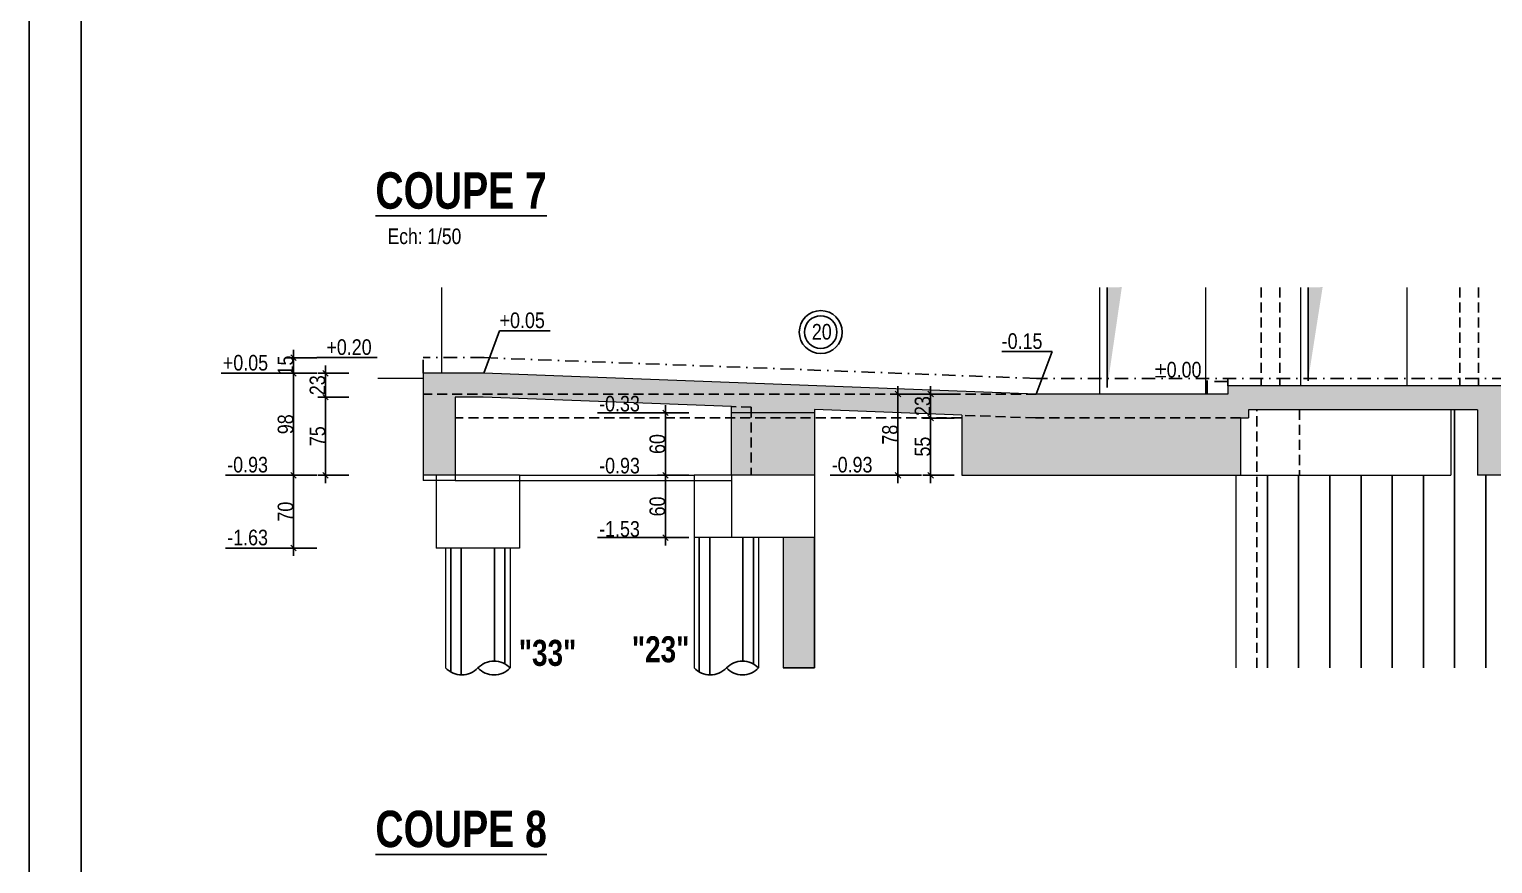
# Model space of a CAD drawing. Header units: centimetres. Extents: x 0 to 23018, y -29024 to -24812.
# Drawn here: x 16027 to 17434, y -26417 to -25615 of the extents above; entities that cross this region are included whole.
import ezdxf
from ezdxf.enums import TextEntityAlignment as Align

# ---------------------------------------------------------------- set-up
doc = ezdxf.new("R2010")
doc.units = ezdxf.units.CM
doc.header["$LTSCALE"] = 25.4
doc.header["$PDMODE"] = 1
doc.header["$PDSIZE"] = -2
doc.linetypes.add('CACHEX2', pattern=[19.05, 12.7, -6.35])
doc.linetypes.add('TIRETPTX2', pattern=[50.8, 25.4, -12.7, 0, -12.7])
for name, color, linetype in [('01_cote_gen', 4, 'Continuous'), ('01_linteaux', 2, 'Continuous'), ('01_murs_sup', 2, 'CACHEX2'), ('01_poch_BN', 9, 'Continuous'), ('01_poch_murs', 253, 'Continuous'), ('01_texte', 230, 'Continuous'), ('AA_COTES', 2, 'Continuous')]:
    doc.layers.add(name, color=color, linetype=linetype)
doc.layers.add('01_murs_coup', color=5, linetype='Continuous', lineweight=60)
doc.layers.add('01_PIEUX', color=5, linetype='Continuous', lineweight=60)
doc.styles.add('ARIAL NA', font='ARIALN.TTF')
doc.styles.add('impact', font='impact.ttf')
doc.styles.add('MATTE_TXT', font='arial.ttf')
doc.styles.add('STYLE2', font='ARIALN.TTF')
doc.dimstyles.new('JB50', dxfattribs={"dimscale": 0.1, "dimtxt": 150, "dimasz": 15, "dimexe": 0.1, "dimexo": 0.1, "dimgap": 0.09, "dimtad": 1, "dimdec": 1, "dimdsep": 46, "dimtxsty": 'STYLE2', "dimblk1": 'BOND_G', "dimblk2": 'BOND_D', "dimsah": 1, "dimcen": 1.5, "dimdle": 0.01, "dimse1": 1, "dimse2": 1, "dimclrd": 4, "dimclre": 2, "dimclrt": 6, "dimazin": 2, "dimtfac": 2.333333, "dimtdec": 1, "dimtix": 1, "dimtmove": 2, "dimatfit": 3, "dimldrblk": 'BOND_G', "dimfxl": 1, "dimtolj": 1, "dimtzin": 0, "dimarcsym": 0})

# ---------------------------------------------------------------- blocks, each defined once
blk = doc.blocks.new('BOND_G')
at = {"layer": 'AA_COTES', "color": 0}
for p, q in [((0, -5), (0, 15)), ((5, 0), (-5, 0)), ((1.77, 1.77), (-1.77, -1.77))]:
    blk.add_line(p, q, dxfattribs=at)
blk = doc.blocks.new('BOND_D')
at = {"layer": 'AA_COTES', "color": 0}
for p, q in [((5, 0), (-5, 0)), ((-1.77, -1.77), (1.77, 1.77)), ((0, 5), (0, -15))]:
    blk.add_line(p, q, dxfattribs=at)
blk = doc.blocks.new('*D113')
at = {"layer": '01_cote_gen', "color": 4, "lineweight": -2, "transparency": 16777216}
blk.add_line((16312.1, -26041.7), (16312.1, -25969.7), dxfattribs=at)
at = {"layer": 'Defpoints', "color": 0, "transparency": 16777216}
for p in [(16312.1, -25968.2), (16329.2, -25968.2), (16329.2, -26043.2)]:
    blk.add_point(p, dxfattribs=at)
at = {"layer": '01_cote_gen', "color": 4, "lineweight": -2, "transparency": 16777216, "xscale": 1.5, "yscale": 1.5, "zscale": 1.5}
for name, p, rotation in [('BOND_D', (16312.1, -25968.2), 90), ('BOND_G', (16312.1, -26043.2), 270)]:
    blk.add_blockref(name, p, dxfattribs=dict(at, rotation=rotation))
at = {"layer": '01_cote_gen', "color": 6, "transparency": 16777216, "insert": (16304.5, -26005.7), "char_height": 15, "attachment_point": 5, "rotation": 90, "style": 'STYLE2'}
blk.add_mtext('\\A1;75', dxfattribs=at)
blk = doc.blocks.new('*D114')
at = {"layer": '01_cote_gen', "color": 4, "lineweight": -2, "transparency": 16777216}
blk.add_line((16312.1, -25966.7), (16312.1, -25946.7), dxfattribs=at)
at = {"layer": 'Defpoints', "color": 0, "transparency": 16777216}
for p in [(16312.1, -25945.2), (16329.2, -25945.2), (16334.6, -25968.2)]:
    blk.add_point(p, dxfattribs=at)
at = {"layer": '01_cote_gen', "color": 4, "lineweight": -2, "transparency": 16777216, "xscale": 1.5, "yscale": 1.5, "zscale": 1.5}
for name, p, rotation in [('BOND_D', (16312.1, -25945.2), 90), ('BOND_G', (16312.1, -25968.2), 270)]:
    blk.add_blockref(name, p, dxfattribs=dict(at, rotation=rotation))
at = {"layer": '01_cote_gen', "color": 6, "transparency": 16777216, "insert": (16304.4, -25956.7), "char_height": 15, "attachment_point": 5, "rotation": 90, "style": 'STYLE2'}
blk.add_mtext('\\A1;23', dxfattribs=at)
blk = doc.blocks.new('*D115')
at = {"layer": '01_cote_gen', "color": 4, "lineweight": -2, "transparency": 16777216}
blk.add_line((16281.3, -26041.7), (16281.3, -25946.7), dxfattribs=at)
at = {"layer": 'Defpoints', "color": 0, "transparency": 16777216}
for p in [(16281.3, -25945.2), (16326.4, -25945.2), (16326.4, -26043.2)]:
    blk.add_point(p, dxfattribs=at)
at = {"layer": '01_cote_gen', "color": 4, "lineweight": -2, "transparency": 16777216, "xscale": 1.5, "yscale": 1.5, "zscale": 1.5}
for name, p, rotation in [('BOND_D', (16281.3, -25945.2), 90), ('BOND_G', (16281.3, -26043.2), 270)]:
    blk.add_blockref(name, p, dxfattribs=dict(at, rotation=rotation))
at = {"layer": '01_cote_gen', "color": 6, "transparency": 16777216, "insert": (16273.7, -25994.2), "char_height": 15, "attachment_point": 5, "rotation": 90, "style": 'STYLE2'}
blk.add_mtext('\\A1;98', dxfattribs=at)
blk = doc.blocks.new('*D116')
at = {"layer": '01_cote_gen', "color": 4, "lineweight": -2, "transparency": 16777216}
for p, q in [((16281.3, -25928.7), (16281.3, -25927.2)), ((16281.3, -25930.2), (16281.3, -25945.2)), ((16281.3, -25946.7), (16281.3, -25948.2))]:
    blk.add_line(p, q, dxfattribs=at)
at = {"layer": 'Defpoints', "color": 0, "transparency": 16777216}
for p in [(16329.2, -25930.2), (16281.3, -25945.2), (16334.6, -25945.2)]:
    blk.add_point(p, dxfattribs=at)
at = {"layer": '01_cote_gen', "color": 4, "lineweight": -2, "transparency": 16777216, "xscale": 1.5, "yscale": 1.5, "zscale": 1.5}
for name, p, rotation in [('BOND_G', (16281.3, -25930.2), 270), ('BOND_D', (16281.3, -25945.2), 90)]:
    blk.add_blockref(name, p, dxfattribs=dict(at, rotation=rotation))
at = {"layer": '01_cote_gen', "color": 6, "transparency": 16777216, "insert": (16273.7, -25937.7), "char_height": 15, "attachment_point": 5, "rotation": 90, "style": 'STYLE2'}
blk.add_mtext('\\A1;15', dxfattribs=at)
blk = doc.blocks.new('*D117')
at = {"layer": '01_cote_gen', "color": 4, "lineweight": -2, "transparency": 16777216}
blk.add_line((16281.3, -26111.7), (16281.3, -26044.7), dxfattribs=at)
at = {"layer": 'Defpoints', "color": 0, "transparency": 16777216}
for p in [(16281.3, -26043.2), (16463.9, -26043.2), (16310.4, -26113.2)]:
    blk.add_point(p, dxfattribs=at)
at = {"layer": '01_cote_gen', "color": 4, "lineweight": -2, "transparency": 16777216, "xscale": 1.5, "yscale": 1.5, "zscale": 1.5}
for name, p, rotation in [('BOND_D', (16281.3, -26043.2), 90), ('BOND_G', (16281.3, -26113.2), 270)]:
    blk.add_blockref(name, p, dxfattribs=dict(at, rotation=rotation))
at = {"layer": '01_cote_gen', "color": 6, "transparency": 16777216, "insert": (16273.7, -26078.2), "char_height": 15, "attachment_point": 5, "rotation": 90, "style": 'STYLE2'}
blk.add_mtext('\\A1;70', dxfattribs=at)
blk = doc.blocks.new('*D118')
at = {"layer": '01_cote_gen', "color": 4, "lineweight": -2, "transparency": 16777216}
blk.add_line((16862.3, -26041.7), (16862.3, -25966.7), dxfattribs=at)
at = {"layer": 'Defpoints', "color": 0, "transparency": 16777216}
for p in [(16862.3, -25965.2), (17024.7, -25965.2), (17024.7, -26043.2)]:
    blk.add_point(p, dxfattribs=at)
at = {"layer": '01_cote_gen', "color": 4, "lineweight": -2, "transparency": 16777216, "xscale": 1.5, "yscale": 1.5, "zscale": 1.5}
for name, p, rotation in [('BOND_D', (16862.3, -25965.2), 90), ('BOND_G', (16862.3, -26043.2), 270)]:
    blk.add_blockref(name, p, dxfattribs=dict(at, rotation=rotation))
at = {"layer": '01_cote_gen', "color": 6, "transparency": 16777216, "insert": (16854.7, -26004.2), "char_height": 15, "attachment_point": 5, "rotation": 90, "style": 'STYLE2'}
blk.add_mtext('\\A1;78', dxfattribs=at)
blk = doc.blocks.new('*D141')
at = {"layer": '01_cote_gen', "color": 4, "lineweight": -2, "transparency": 16777216}
blk.add_line((16893.7, -26041.7), (16893.7, -25989.7), dxfattribs=at)
at = {"layer": 'Defpoints', "color": 0, "transparency": 16777216}
for p in [(16893.7, -25988.2), (16923.6, -25988.2), (16972.7, -26043.2)]:
    blk.add_point(p, dxfattribs=at)
at = {"layer": '01_cote_gen', "color": 4, "lineweight": -2, "transparency": 16777216, "xscale": 1.5, "yscale": 1.5, "zscale": 1.5}
for name, p, rotation in [('BOND_D', (16893.7, -25988.2), 90), ('BOND_G', (16893.7, -26043.2), 270)]:
    blk.add_blockref(name, p, dxfattribs=dict(at, rotation=rotation))
at = {"layer": '01_cote_gen', "color": 6, "transparency": 16777216, "insert": (16886, -26015.7), "char_height": 15, "attachment_point": 5, "rotation": 90, "style": 'STYLE2'}
blk.add_mtext('\\A1;55', dxfattribs=at)
blk = doc.blocks.new('*D142')
at = {"layer": '01_cote_gen', "color": 4, "lineweight": -2, "transparency": 16777216}
blk.add_line((16893.7, -25986.7), (16893.7, -25966.7), dxfattribs=at)
at = {"layer": 'Defpoints', "color": 0, "transparency": 16777216}
for p in [(16893.7, -25965.2), (16907.2, -25965.2), (16907.2, -25988.2)]:
    blk.add_point(p, dxfattribs=at)
at = {"layer": '01_cote_gen', "color": 4, "lineweight": -2, "transparency": 16777216, "xscale": 1.5, "yscale": 1.5, "zscale": 1.5}
for name, p, rotation in [('BOND_D', (16893.7, -25965.2), 90), ('BOND_G', (16893.7, -25988.2), 270)]:
    blk.add_blockref(name, p, dxfattribs=dict(at, rotation=rotation))
at = {"layer": '01_cote_gen', "color": 6, "transparency": 16777216, "insert": (16886, -25976.7), "char_height": 15, "attachment_point": 5, "rotation": 90, "style": 'STYLE2'}
blk.add_mtext('\\A1;23', dxfattribs=at)
blk = doc.blocks.new('*D147')
at = {"layer": '01_cote_gen', "color": 4, "lineweight": -2, "transparency": 16777216}
blk.add_line((16638.8, -26041.7), (16638.8, -25984.7), dxfattribs=at)
at = {"layer": 'Defpoints', "color": 0, "transparency": 16777216}
for p in [(16638.8, -25983.2), (16758.9, -25983.2), (16782.2, -26043.2)]:
    blk.add_point(p, dxfattribs=at)
at = {"layer": '01_cote_gen', "color": 4, "lineweight": -2, "transparency": 16777216, "xscale": 1.5, "yscale": 1.5, "zscale": 1.5}
for name, p, rotation in [('BOND_D', (16638.8, -25983.2), 90), ('BOND_G', (16638.8, -26043.2), 270)]:
    blk.add_blockref(name, p, dxfattribs=dict(at, rotation=rotation))
at = {"layer": '01_cote_gen', "color": 6, "transparency": 16777216, "insert": (16631.1, -26013.2), "char_height": 15, "attachment_point": 5, "rotation": 90, "style": 'STYLE2'}
blk.add_mtext('\\A1;60', dxfattribs=at)
blk = doc.blocks.new('*D148')
at = {"layer": '01_cote_gen', "color": 4, "lineweight": -2, "transparency": 16777216}
blk.add_line((16638.8, -26101.7), (16638.8, -26044.7), dxfattribs=at)
at = {"layer": 'Defpoints', "color": 0, "transparency": 16777216}
for p in [(16638.8, -26043.2), (16721.2, -26043.2), (16709.9, -26103.2)]:
    blk.add_point(p, dxfattribs=at)
at = {"layer": '01_cote_gen', "color": 4, "lineweight": -2, "transparency": 16777216, "xscale": 1.5, "yscale": 1.5, "zscale": 1.5}
for name, p, rotation in [('BOND_D', (16638.8, -26043.2), 90), ('BOND_G', (16638.8, -26103.2), 270)]:
    blk.add_blockref(name, p, dxfattribs=dict(at, rotation=rotation))
at = {"layer": '01_cote_gen', "color": 6, "transparency": 16777216, "insert": (16631.1, -26073.2), "char_height": 15, "attachment_point": 5, "rotation": 90, "style": 'STYLE2'}
blk.add_mtext('\\A1;60', dxfattribs=at)

msp = doc.modelspace()

# ---------------------------------------------------------------- hatches: boundary and pattern name
at = {"layer": '01_poch_BN'}
h = msp.add_hatch(color=256, dxfattribs=at)
h.dxf.hatch_style = 1
h.paths.add_polyline_path([(17967.05, -25980.17), (18232.65, -25980.17), (18232.65, -26414.37), (18262.98, -26414.37), (18262.98, -25980.17), (18557.49, -25980.17), (18557.49, -25957.17), (17179.37, -25957.17), (17179.37, -25965.17), (16995.09, -25965.17), (16464.09, -25945.17), (16405.83, -25945.17), (16405.83, -26043.17), (16436.82, -26043.17), (16436.82, -25968.17), (16463.66, -25968.17), (16702.16, -25977.15), (16702.16, -25983.17), (16782.16, -25983.17), (16782.16, -25980.16), (16923.55, -25985.49), (16923.55, -26043.17), (17191.62, -26043.17), (17191.62, -25988.17), (17199.37, -25988.17), (17199.37, -25980.17), (17419.43, -25980.17), (17419.43, -26043.17), (17489.43, -26043.17), (17489.43, -25980.17), (17588.46, -25980.17), (17588.46, -26043.17), (17661, -26043.17), (17661, -25980.17), (17867.29, -25980.17), (17867.29, -26043.17), (17967.05, -26043.17)])
h.paths.add_polyline_path([(16782.16, -25983.17), (16702.16, -25983.17), (16702.16, -26043.17), (16782.16, -26043.17)], flags=17)
h.paths.add_polyline_path([(16782.16, -26103.17), (16751.82, -26103.17), (16751.82, -26228.48), (16782.16, -26228.48)], flags=17)

# ---------------------------------------------------------------- linework, layer by layer
at = {"layer": '01_cote_gen'}
for p, q in [((16027.31, -29024.36), (16027.31, -24812.4)), ((16782.16, -26103.17), (16782.16, -26228.48))]:
    msp.add_line(p, q, dxfattribs=at)
at = {"layer": '01_linteaux', "linetype": 'TIRETPTX2', "ltscale": 0.02}
for p, q in [((16464.37, -25930.17), (16405.83, -25930.17)), ((16405.83, -25945.17), (16405.83, -25930.17)), ((16995.37, -25950.17), (16464.37, -25930.17)), ((18534.49, -25950.17), (16995.37, -25950.17)), ((17159.37, -25965.17), (17159.37, -25950.17)), ((17179.37, -25953.17), (17159.37, -25953.17)), ((17179.37, -25957.17), (17179.37, -25950.17))]:
    msp.add_line(p, q, dxfattribs=at)
at = {"layer": '01_linteaux'}
for centre, start, end in [((16443.03, -26213.41), 224.19387, 315.80613), ((16474.03, -26243.55), 44.19387, 135.80613), ((16474.03, -26213.41), 224.19387, 315.80613), ((16681.85, -26213.41), 224.19387, 315.80613), ((16712.85, -26243.55), 44.19387, 135.80613), ((16712.85, -26213.41), 224.19387, 315.80613)]:
    msp.add_arc(centre, 21.62, start, end, dxfattribs=at)
at = {"layer": '01_murs_coup', "linetype": 'Continuous', "lineweight": 5}
for p, q in [((16405.83, -25950.17), (16362.23, -25950.17)), ((16464.09, -25945.17), (16405.83, -25945.17)), ((16405.83, -25945.17), (16405.83, -26048.17)), ((16995.09, -25965.17), (16464.09, -25945.17)), ((17179.37, -25965.17), (16995.09, -25965.17)), ((18557.49, -25957.17), (17179.37, -25957.17)), ((17179.37, -25957.17), (17179.37, -25965.17)), ((16463.66, -25968.17), (16436.82, -25968.17)), ((16436.82, -25968.17), (16436.82, -26048.17)), ((16702.16, -25977.15), (16463.66, -25968.17)), ((16702.16, -26043.17), (16702.16, -25977.15)), ((16782.16, -25980.16), (16782.16, -26043.17)), ((16923.55, -25985.49), (16782.16, -25980.16)), ((17419.43, -25980.17), (17199.37, -25980.17)), ((17199.37, -25980.17), (17199.37, -25988.17)), ((17419.43, -25980.17), (17419.43, -26043.17)), ((16782.16, -25983.17), (16702.16, -25983.17)), ((16923.55, -25985.49), (16923.55, -26043.17)), ((17191.62, -25988.17), (17191.62, -26043.17)), ((17191.62, -25988.17), (17199.37, -25988.17)), ((16436.82, -26043.17), (16405.83, -26043.17)), ((16436.82, -26048.17), (16405.83, -26048.17)), ((16702.16, -26043.17), (16702.16, -26103.17)), ((16782.16, -26043.17), (16702.16, -26043.17)), ((16782.16, -26043.17), (16782.16, -26103.17)), ((16923.55, -26043.17), (17191.62, -26043.17)), ((17489.43, -26043.17), (17419.43, -26043.17)), ((16782.16, -26103.17), (16702.16, -26103.17)), ((16751.82, -26103.17), (16751.82, -26228.48)), ((16782.16, -26103.17), (16782.16, -26228.48))]:
    msp.add_line(p, q, dxfattribs=at)
at = {"layer": '01_murs_sup', "ltscale": 0.03}
for p, q in [((17211.37, -25862.58), (17211.37, -25957.17)), ((17229.37, -25862.58), (17229.37, -25957.17)), ((17402.37, -25862.58), (17402.37, -25957.17)), ((17420.37, -25862.58), (17420.37, -25957.17)), ((16995.09, -25965.17), (16405.83, -25965.17)), ((16721.17, -25977.87), (16702.16, -25977.15)), ((16721.17, -25977.87), (16721.17, -26043.17)), ((17207.4, -26228.48), (17207.4, -25980.17)), ((17248.38, -25980.17), (17248.38, -26043.17)), ((16923.55, -25988.17), (16436.82, -25988.17)), ((16994.66, -25988.17), (16923.55, -25985.49)), ((17191.62, -25988.17), (16994.66, -25988.17))]:
    msp.add_line(p, q, dxfattribs=at)
at = {"layer": '01_PIEUX', "color": 2, "linetype": 'Continuous', "lineweight": 5}
for p, q in [((16423.39, -25862.58), (16423.39, -25945.17)), ((17056.37, -25965.17), (17056.37, -25862.58)), ((17158.37, -25965.17), (17158.37, -25862.58)), ((17249.37, -25862.58), (17249.37, -25957.17)), ((17351.37, -25862.58), (17351.37, -25957.17)), ((17393.71, -25980.17), (17393.71, -26043.17)), ((16418.53, -26043.17), (16418.53, -26113.17)), ((16498.53, -26043.17), (16436.82, -26043.17)), ((16436.82, -26048.17), (16702.16, -26048.17)), ((16498.53, -26043.17), (16498.53, -26113.17)), ((16498.53, -26043.17), (16666.35, -26043.17)), ((16666.35, -26043.17), (16666.35, -26228.48)), ((16702.16, -26043.17), (16666.35, -26043.17)), ((17187.4, -26228.48), (17187.4, -26043.17)), ((17191.62, -26043.17), (17393.71, -26043.17)), ((16702.16, -26103.17), (16666.35, -26103.17)), ((16728.35, -26103.17), (16728.35, -26228.48)), ((16498.53, -26113.17), (16418.53, -26113.17)), ((16427.53, -26113.17), (16427.53, -26228.48)), ((16489.53, -26113.17), (16489.53, -26228.48))]:
    msp.add_line(p, q, dxfattribs=at)
at = {"layer": '01_poch_BN'}
msp.add_line((16782.16, -26228.48), (16751.82, -26228.48), dxfattribs=at)
at = {"layer": '01_poch_murs', "ltscale": 3}
for p, q in [((17063.46, -25958.94), (17063.46, -25862.58)), ((17256.46, -25952.45), (17256.46, -25862.58))]:
    msp.add_line(p, q, dxfattribs=at)
at = {"layer": '01_poch_murs'}
for p, q in [((17397.4, -26228.48), (17397.4, -25980.17)), ((17217.4, -26228.48), (17217.4, -26043.17)), ((17247.4, -26228.48), (17247.4, -26043.17)), ((17277.4, -26228.48), (17277.4, -26043.17)), ((17307.4, -26228.48), (17307.4, -26043.17)), ((17337.4, -26228.48), (17337.4, -26043.17)), ((17367.4, -26228.48), (17367.4, -26043.17)), ((17427.4, -26228.48), (17427.4, -26043.17)), ((16671.35, -26232.31), (16671.35, -26103.17)), ((16681.35, -26235.03), (16681.35, -26103.17)), ((16713.35, -26103.17), (16713.35, -26221.94)), ((16723.35, -26103.17), (16723.35, -26224.66)), ((16432.53, -26232.31), (16432.53, -26113.17)), ((16442.53, -26235.03), (16442.53, -26113.17)), ((16474.53, -26113.17), (16474.53, -26221.94)), ((16484.53, -26113.17), (16484.53, -26224.66))]:
    msp.add_line(p, q, dxfattribs=at)
at = {"layer": '01_poch_murs', "ltscale": 3}
for points in [[(17063.46, -25958.94), (17063.46, -25862.58), (17077.49, -25862.39)], [(17256.46, -25952.45), (17256.46, -25862.58), (17270.49, -25862.39)]]:
    msp.add_solid(points, dxfattribs=at)
at = {"layer": '01_texte'}
for p, q in [((16077.31, -28974.36), (16077.31, -24862.55)), ((16464.09, -25945.17), (16479.43, -25904.37)), ((16479.43, -25904.37), (16527.85, -25904.37)), ((16962.02, -25924.37), (17010.43, -25924.37)), ((16995.09, -25965.17), (17010.43, -25924.37)), ((16361.81, -25930.17), (16303.82, -25930.17)), ((16273.82, -25945.17), (16211.88, -25945.17)), ((16631.31, -25983.17), (16573.56, -25983.17)), ((16273.82, -26043.17), (16216.07, -26043.17)), ((16854.85, -26043.17), (16797.1, -26043.17)), ((16631.31, -26103.17), (16573.56, -26103.17)), ((16273.82, -26113.17), (16216.07, -26113.17))]:
    msp.add_line(p, q, dxfattribs=at)
for radius in [20.63, 15.66]:
    msp.add_circle((16788.04, -25905.59), radius, dxfattribs=at)

# ---------------------------------------------------------------- texts
at = {"layer": '01_texte', "style": 'impact'}
for s, p in [('%%UCOUPE 7', (16442.4, -25797.5)), ('%%UCOUPE 8', (16442.4, -26411.18))]:
    msp.add_text(s, height=35, dxfattribs=at).set_placement(p, align=Align.BOTTOM_CENTER)
at = {"layer": '01_texte', "style": 'MATTE_TXT', "width": 0.8}
msp.add_text('Ech: 1/50', height=15, dxfattribs=at).set_placement((16407.18, -25825.52), align=Align.BOTTOM_CENTER)
at = {"layer": '01_texte'}
for s, style, p in [('+0.05', 'ARIAL NA', (16479.41, -25901.75)), ('20', 'STYLE2', (16779.51, -25912.79)), ('-0.15', 'ARIAL NA', (16961.99, -25921.75)), ('+0.20', 'ARIAL NA', (16312.92, -25927.55)), ('+0.05', 'ARIAL NA', (16213.4, -25942.55)), ('%%P0.00', 'ARIAL NA', (17109.09, -25949.23)), ('-0.33', 'ARIAL NA', (16575.08, -25981.88)), ('-0.93', 'ARIAL NA', (16217.59, -26040.55)), ('-0.93', 'ARIAL NA', (16575.08, -26041.44)), ('-0.93', 'ARIAL NA', (16798.62, -26040.55)), ('-1.53', 'ARIAL NA', (16575.08, -26102.32)), ('-1.63', 'ARIAL NA', (16217.59, -26110.55))]:
    msp.add_text(s, height=15, dxfattribs=dict(at, style=style)).set_placement(p)
at = {"layer": '01_texte', "style": 'impact'}
for s, p in [('"33"', (16525.48, -26233.91)), ('"23"', (16634.17, -26230.46))]:
    msp.add_text(s, height=25, rotation=0, dxfattribs=at).set_placement(p, align=Align.BOTTOM_CENTER)

# ---------------------------------------------------------------- dimensions: what is measured, and where the dimension line sits
at = {"layer": '01_cote_gen'}
for base, p1, p2, picture, middle in [((16281.32, -25945.17), (16329.22, -25930.17), (16334.6, -25945.17), '*D116', (16273.66, -25937.67)), ((16281.32, -25945.17), (16326.44, -26043.17), (16326.44, -25945.17), '*D115', (16273.66, -25994.17)), ((16312.1, -25945.17), (16334.6, -25968.17), (16329.22, -25945.17), '*D114', (16304.43, -25956.67)), ((16312.1, -25968.17), (16329.22, -26043.17), (16329.22, -25968.17), '*D113', (16304.46, -26005.67)), ((16862.35, -25965.17), (17024.71, -26043.17), (17024.71, -25965.17), '*D118', (16854.68, -26004.17)), ((16893.67, -25965.17), (16907.16, -25988.17), (16907.16, -25965.17), '*D142', (16886, -25976.67)), ((16638.81, -25983.17), (16782.16, -26043.17), (16758.9, -25983.17), '*D147', (16631.14, -26013.17)), ((16893.67, -25988.17), (16972.68, -26043.17), (16923.55, -25988.17), '*D141', (16886.03, -26015.67)), ((16281.32, -26043.17), (16310.4, -26113.17), (16463.9, -26043.17), '*D117', (16273.66, -26078.17)), ((16638.81, -26043.17), (16709.94, -26103.17), (16721.17, -26043.17), '*D148', (16631.14, -26073.17))]:
    dim = msp.add_linear_dim(base=base, p1=p1, p2=p2, angle=90, dimstyle='JB50', dxfattribs=at)
    dim.commit()
    dim.dimension.update_dxf_attribs({"geometry": picture, "text_midpoint": middle})

doc.saveas('drawing.dxf')
